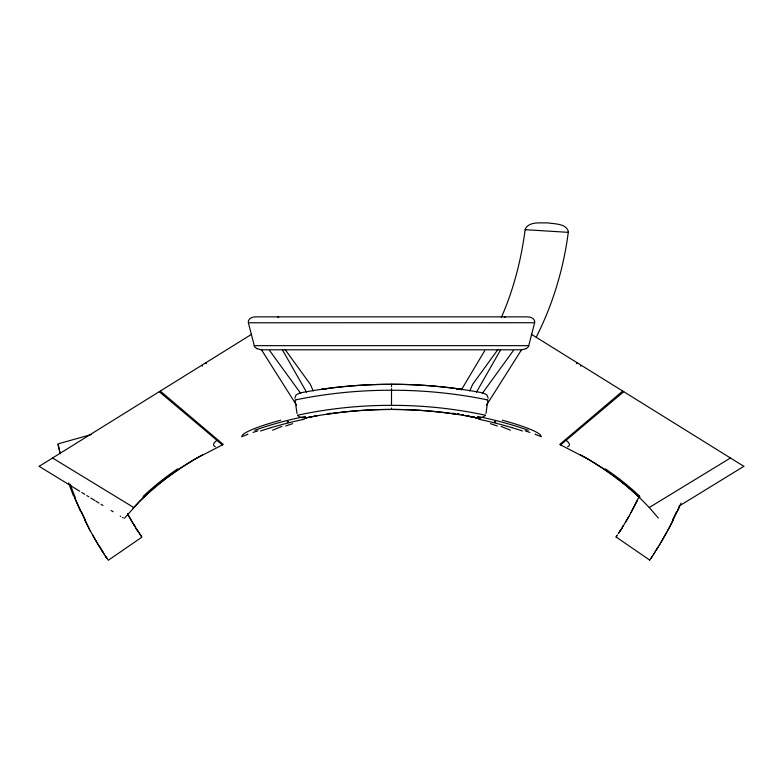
<?xml version="1.0" encoding="UTF-8"?>
<svg xmlns="http://www.w3.org/2000/svg" width="783" height="783" viewBox="0 0 783 783"><rect width="100%" height="100%" fill="white"/><g stroke="black" fill="none" stroke-linecap="round" stroke-linejoin="round"><path stroke-width="1.17" d="M391.529 386.782L391.52 385.109M391.52 408.09L391.5 409.382M391.52 388.652L391.5 405.467M391.51 384.551L391.5 384.277A474.165 459.738 -3.2 0 1 461.128 389.229L461.128 389.239M488.161 398.195L486.869 394.867L482.886 392.909A469.546 455.256 -3.2 0 0 391.5 384.316A474.165 459.738 3.2 0 0 321.872 389.229L321.872 389.239M485.998 413.502L487.907 400.015L486.791 399.78M567.871 232.316L568.282 232.345C563.584 268.647 552.906 304.215 536.365 336.896M534.652 322.723C535.357 318.896 530.943 316.802 527.595 316.861L255.483 316.861C252.106 316.763 247.585 318.906 248.368 322.772L254.279 345.655L528.721 345.655L534.652 322.723L248.368 322.772M525.266 228.949C529.259 221.217 540.456 223.184 547.757 222.871C554.57 224.085 566.207 223.361 568.37 231.611M680.995 503.156L677.178 511.749M469.771 390.952L472.648 384.355L497.978 349.433M679.399 506.826L669.827 526.665L659.325 545.213M501.326 317.458C513.589 289.602 521.224 259.819 525.139 229.673L568.292 232.345M639.388 496.187L629.659 515.097M637.411 500.347L631.049 512.601M673.37 519.706L667.713 530.629M666.832 532.244L660.901 542.59M629.581 515.234L623.17 526.078M476.465 392.166L500.601 349.854M484.687 350.706L461.295 390.032M628.827 516.574L625.862 521.664M659.952 544.175L657.837 547.62M622.71 526.822L623.023 526.323M657.309 548.472L657.671 547.904M486.488 405.173L521.605 349.688M621.956 528.016L619.784 531.403M619.715 531.5L618.883 532.773M653.472 554.462L653.893 553.816M653.325 554.687L650.888 558.338M618.717 533.017L618.394 533.517M617.513 534.828L616.446 536.404M650.79 558.475L649.714 560.06M616.681 536.061L616.064 536.962M649.704 560.08L616.055 536.972M482.211 393.516L513.442 350.451M124.497 518.229L139.012 501.972M133.11 508.196C153.028 486.4 177.105 468.674 202.983 454.59M139.55 501.423L142.878 498.135M143.064 497.949L143.837 497.205M315.275 415.352L314.414 416.282M622.71 391.05L559.747 444.46L587.544 458.809M560.657 444.881L623.757 391.696M576.562 363.635L577.462 362.93M580.614 366.15L581.515 365.446M178.084 469.692L195.27 458.916M39.238 466.276L251.637 334.282M330.299 413.033L329.281 413.551M678.978 506.141L743.85 466.335M730.441 458.006L649.273 507.511L639.163 497.205M504.33 317.516L505.466 316.861M195.642 458.711L223.253 444.46L160.29 391.05M526.068 348.719L521.674 349.795L261.395 349.795L256.932 348.719M241.585 436.699L247.829 434.33A3.856 3.24 51.8 0 0 247.829 434.027M253.046 432.441L256.266 431.325M256.266 431.325L257.91 430.767M328.576 413.825L327.069 414.187A422.83 408.814 3.2 0 1 391.5 409.431A422.83 408.814 -3.2 0 1 456 414.187L454.424 413.825M481.633 417.642L476.465 417.789M91.562 434.477L57.932 443.912L60.242 453.788M456.91 389.513L461.06 389.229M287.312 422.135L288.369 421.871A4.747 3.132 64.5 0 1 287.987 421.636A4.747 3.063 63.5 0 0 288.32 421.734M296.209 399.78L295.093 400.015L297.002 413.502M304.734 418.151L306.31 417.828M301.367 417.642L306.535 417.789M306.721 417.75L308.786 417.339M308.698 417.359L310.225 417.065M310.166 417.075L311.164 416.879M311.096 416.899L315.001 416.174M315.216 416.135L316.958 415.832M321.94 389.229L326.09 389.513M479.548 418.014L479.617 418.014A8.084 6.156 -69.4 0 1 477.483 417.916M525.765 229.713L525.236 229.683M466.042 415.832L467.177 416.027M467.138 416.018L468.655 416.292M457.497 413.904L459.288 414.236M468.586 416.282L470.25 416.585M457.908 413.835L458.936 414.168M470.172 416.576L474.302 417.359L473.793 417.251M470.514 416.507L472.012 416.918M461.353 414.618L463.135 414.97M462.861 414.912L463.487 415.039M475.398 417.574L474.214 417.339L474.919 417.515M475.624 417.613L476.504 417.789M476.69 417.828L478.266 418.151M465.249 415.391L466.874 415.734M466.11 415.567L467.265 415.812M467.148 415.783L468.772 416.311M467.627 415.89L468.596 416.096M469.076 416.194L469.996 416.399M471.855 416.81L473.95 417.29M474.762 417.476L475.878 417.74M475.487 417.652L476.113 417.799M476.005 417.77L476.504 417.887M476.397 417.868L478.178 418.298M478.53 418.386L480.273 418.817M495.688 422.135L494.631 421.871A4.747 3.132 -64.5 0 0 495.013 421.636A4.747 3.063 -63.5 0 1 494.68 421.734M525.09 430.767L526.734 431.325M526.734 431.325L529.954 432.441M541.415 436.699L535.171 434.33A3.856 3.24 -51.8 0 1 535.171 434.027M453.719 413.551L452.701 413.033M580.017 454.59C601.618 466.365 621.956 480.625 639.682 497.734M587.73 458.916L604.916 469.692M277.534 316.861L278.67 317.516M52.559 458.006L133.727 507.511M39.15 466.335L79.7 491.215M81.726 492.458L84.76 494.327M86.796 495.57L88.822 496.814M90.848 498.057L94.9 500.543M95.918 501.169L98.952 503.029M100.978 504.272L103.013 505.515M111.117 510.496L113.143 511.739M120.239 516.095L120.739 516.398M122.491 517.475L123.244 517.935M531.363 334.282L743.762 466.276M205.537 362.93L206.438 363.635M201.485 365.446L202.386 366.15M159.243 391.696L222.343 444.881M468.508 416.076L467.725 415.352M649.273 507.511L658.366 518.052M285.022 349.433L310.352 384.355L313.229 390.952M269.558 350.451L300.789 393.516M141.429 536.404L141.938 537.138L108.308 560.266L106.508 557.623M141.469 536.453L140.363 534.828M141.194 536.061L139.873 534.094M107.085 558.475L105.94 556.782M140.01 534.3L135.919 528.016M106.106 557.026L104.55 554.687M138.66 532.254L138.992 532.773M103.982 553.816L104.403 554.462M102.759 551.927L102.191 551.046M102.367 551.32L101.575 550.077M102.064 550.85L101.428 549.842M261.395 349.688L296.512 405.173M135.165 526.822L134.529 525.804M100.567 548.472L99.842 547.317M134.705 526.078L133.736 524.512M100.038 547.62L98.169 544.586M134.059 525.041L134.382 525.569M99.676 547.043L98.932 545.839M133.873 524.737L133.071 523.406M133.541 524.189L132.376 522.261M98.707 545.467L97.777 543.931M132.856 523.054L127.512 513.844L132.014 521.664M97.376 543.275L97.924 544.175M97.523 543.519L92.629 535.102M96.975 542.59L90.162 530.629M282.399 349.854L306.535 392.166M90.28 530.845L84.505 519.706M89.526 529.445L74.767 498.105M80.698 511.749L73.729 495.531M60.027 452.946L58.148 444.901M294.839 398.195L296.082 394.906L300.114 392.909A469.546 455.256 3.2 0 1 391.5 384.316L391.51 384.306M501.1 426.422A84.221 2.32 21.6 0 1 510.457 430.19M565.355 439.831A84.221 11.755 14.7 0 1 567.636 446.75M511.583 427.557A81.011 12.812 14.1 0 1 522.476 430.993M478.687 419.238A84.339 16.208 13.4 0 1 511.925 427.635M477.503 416.399A83.282 17.627 13.2 0 1 528.319 430.307M502.304 420.207A53.596 7.086 13.3 0 1 540.867 435.583M490.412 423.672A53.596 0.93 18.4 0 1 497.352 426.001M604.799 469.869A257.999 255.307 36.8 0 1 639.094 497.274M605.425 468.929A257.999 256.442 35.1 0 1 639.877 496.451M272.543 430.19A84.221 2.32 -21.6 0 1 281.9 426.422M215.364 446.75A84.221 11.755 -14.7 0 1 217.645 439.831M260.524 430.993A81.011 12.812 -14.1 0 1 271.417 427.557M271.075 427.635A84.339 16.208 -13.4 0 1 304.313 419.238M254.681 430.307A83.282 17.627 -13.2 0 1 305.497 416.399M242.133 435.583A53.596 7.086 -13.3 0 1 280.696 420.207M285.648 426.001A53.596 0.93 -18.4 0 1 292.588 423.672M143.906 497.274A257.999 255.307 -36.8 0 1 178.201 469.869M143.123 496.451A257.999 256.442 -35.1 0 1 177.575 468.929M476.788 417.809A418.269 404.41 -3.2 0 0 391.5 409.47A418.269 404.41 3.2 0 0 306.212 417.809M485.343 415.333A7.321 5.168 -65.7 0 1 481.721 417.427M485.294 415.186A427.048 413.512 -3.2 0 0 391.5 405.359A427.048 413.512 3.2 0 0 297.706 415.186M301.289 417.466A7.321 5.227 66.5 0 1 297.628 415.391M486.801 399.741A457.624 443.119 -3.2 0 0 391.5 390.247A457.624 443.119 3.2 0 0 296.199 399.741M256.961 348.494A6.558 4.639 -90 0 1 254.132 345.792M528.868 345.792A6.558 4.639 -90 0 1 526.039 348.494M657.24 548.697A27.787 1.977 -59.2 0 1 656.203 550.332M654.931 552.289A21.777 0.871 -58.4 0 1 653.678 554.217M652.699 555.783A19.095 0.568 -58 0 1 651.299 557.868M656.311 549.754A20.554 0.617 -58 0 1 654.48 552.602M658.014 546.945A31.506 2.388 -59.3 0 1 656.722 549.01M676.61 511.485A329.017 324.377 88.8 0 1 672.822 519.423M622.27 527.908A20.926 1.321 -59.3 0 1 620.116 531.246M620.293 530.776A18.156 0.714 -58.6 0 1 619.177 532.479M623.376 525.462A25.545 1.693 -59.3 0 1 622.25 527.262M75.413 497.841A328.664 324.925 39.9 0 1 70.176 484.207M101.673 550.332A27.787 1.977 59.2 0 1 100.635 548.697M104.198 554.217A21.777 0.871 58.4 0 1 102.945 552.289M106.576 557.868A19.095 0.568 58 0 1 105.176 555.783M103.395 552.602A20.554 0.617 58 0 1 101.565 549.754M101.154 549.01A31.506 2.388 59.3 0 1 99.862 546.945M85.053 519.423A329.017 324.377 -88.8 0 1 81.266 511.485M73.406 495.659A327.774 325.337 31 0 1 68.61 482.837M137.759 531.246A20.926 1.321 59.3 0 1 135.606 527.908M138.699 532.479A18.156 0.714 58.6 0 1 137.583 530.776M135.625 527.262A25.545 1.693 59.3 0 1 134.5 525.462"/></g></svg>
